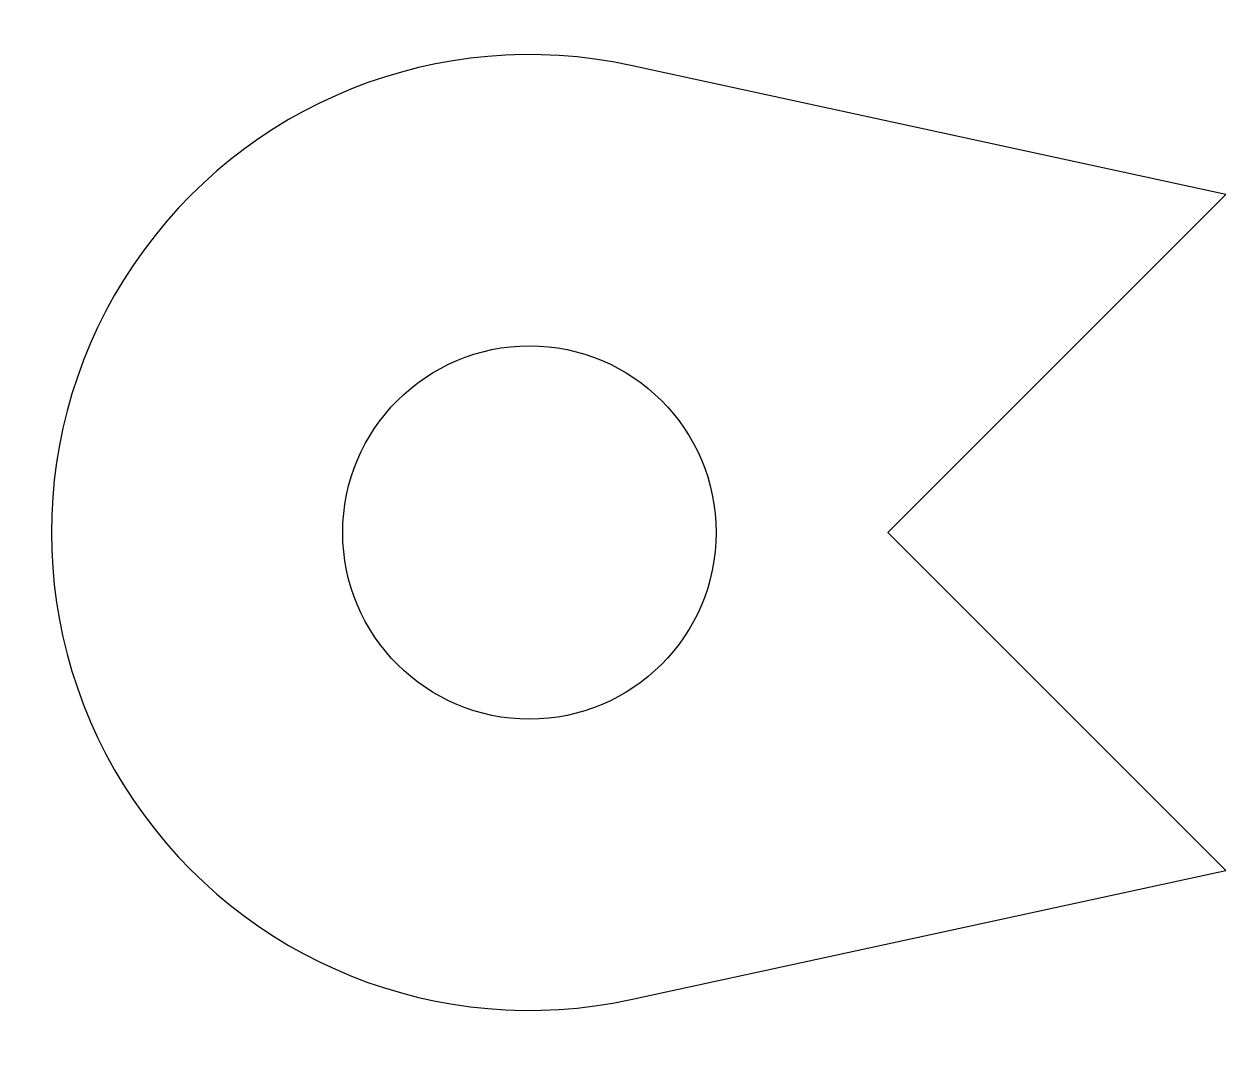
# Model space of a CAD drawing. Extents: x -92 to 36, y -54 to 54.
import ezdxf

# ---------------------------------------------------------------- set-up
doc = ezdxf.new("R2010")
doc.units = 0
doc.header["$MEASUREMENT"] = 0
doc.layers.get('0').update_dxf_attribs({"linetype": 'CONTINUOUS'})

# ---------------------------------------------------------------- blocks, each defined once
blk = doc.blocks.new('PAD')
at = {"color": 0}
for p, q in [((35.92, 35.92), (-27.33, 49.64)), ((0, 0), (35.92, 35.92)), ((35.92, -35.92), (0, 0)), ((-27.33, -49.64), (35.92, -35.92))]:
    blk.add_line(p, q, dxfattribs=at)
blk.add_circle((-38.1, 0), 19.84, dxfattribs=at)
blk.add_arc((-38.1, 0), 50.8, 77.7577, 282.2423, dxfattribs=at)

msp = doc.modelspace()

# ---------------------------------------------------------------- block references
at = {"color": 0}
msp.add_blockref('PAD', (0, 0), dxfattribs=at)

doc.saveas('drawing.dxf')
